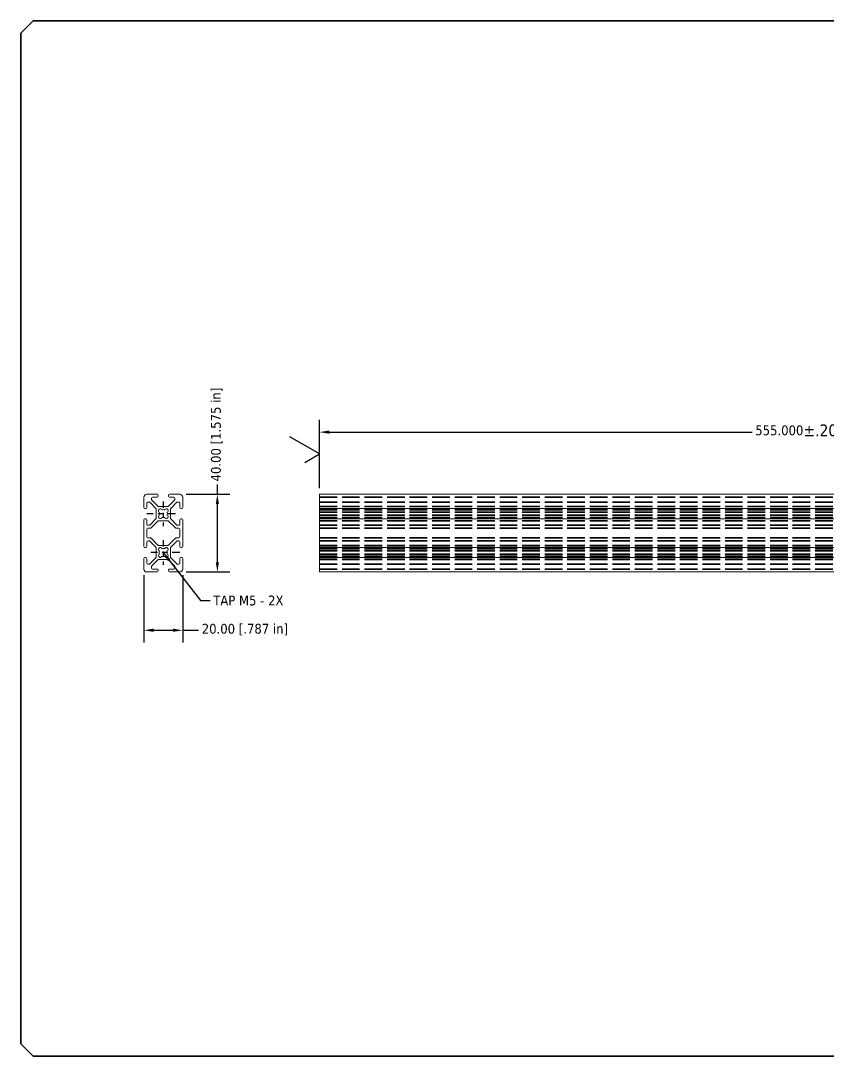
# Model space of a CAD drawing. Header units: inches. Extents: x 1 to 33.8, y 0.5 to 21.5.
# Drawn here: x 1 to 17.38, y 0.5 to 21.5 of the extents above; entities that cross this region are included whole.
import ezdxf

# ---------------------------------------------------------------- set-up
doc = ezdxf.new("R2010")
doc.units = ezdxf.units.IN
doc.header["$LTSCALE"] = 2
doc.header["$MEASUREMENT"] = 0
doc.linetypes.add('CHAIN', pattern=[0.7087, 0.4724, -0.0591, 0.1181, -0.0591])
doc.linetypes.add('DASHED', pattern=[0.2067, 0.1654, -0.0413])
doc.layers.get('0').update_dxf_attribs({"lineweight": 25})
for name, color, linetype, lineweight in [('Border (ANSI)', 7, 'Continuous', 50), ('Center Mark (ANSI)', 7, 'Continuous', 25), ('Dimension (ANSI)', 7, 'Continuous', 25), ('Symbol (ANSI)', 7, 'Continuous', 25), ('TITLE', 7, 'Continuous', 35), ('Visible (ANSI)', 7, 'Continuous', 18)]:
    doc.layers.add(name, color=color, linetype=linetype, lineweight=lineweight)
doc.layers.add('Hidden (ANSI)', color=9, linetype='DASHED', lineweight=35, true_color=0x808080)
doc.styles.add('Note Text (ANSI)', font='tahoma.ttf')
doc.dimstyles.new('Default (ANSI)$7', dxfattribs={"dimscale": 2, "dimtxt": 0.1, "dimasz": 0.098425, "dimexe": 0.125, "dimexo": 0.0625, "dimgap": 0.031496, "dimtad": 0, "dimtih": 1, "dimtoh": 1, "dimdec": 3, "dimrnd": 1e-08, "dimzin": 4, "dimdsep": 46, "dimtxsty": 'Note Text (ANSI)', "dimblk": 'CLOSED', "dimcen": 0.09, "dimdle": 0.393701, "dimclrd": 256, "dimclre": 256, "dimclrt": 256, "dimadec": 0, "dimazin": 1, "dimtfac": 1.2, "dimtofl": 0, "dimtmove": 0, "dimatfit": 3, "dimfxl": 0, "dimtolj": 1, "dimtzin": 4, "dimlwd": -1, "dimlwe": -1, "dimarcsym": 0})
doc.dimstyles.new('Default - mm [in] (ANSI)', dxfattribs={"dimscale": 2, "dimtxt": 0.1, "dimasz": 0.098425, "dimexe": 0.125, "dimexo": 0.063, "dimgap": 0.031496, "dimtad": 0, "dimtoh": 1, "dimlfac": 25.4, "dimrnd": 1e-08, "dimzin": 4, "dimdsep": 46, "dimtxsty": 'Note Text (ANSI)', "dimcen": 0.09, "dimdle": 0.393701, "dimclrd": 256, "dimclre": 256, "dimclrt": 256, "dimadec": 1, "dimazin": 1, "dimtfac": 1.2, "dimtofl": 0, "dimtmove": 0, "dimatfit": 3, "dimfxl": 0, "dimtolj": 1, "dimtzin": 4, "dimlwd": -1, "dimlwe": -1, "dimarcsym": 0})

# ---------------------------------------------------------------- blocks, each defined once
blk = doc.blocks.new('Borders B-Size')
at = {"layer": 'Border (ANSI)', "lineweight": 25}
blk.add_line((16.875, 10.625), (16.75, 10.75), dxfattribs=at)
at = {"layer": 'TITLE'}
for p, q in [((0.5, 10.625), (0.625, 10.75)), ((0.625, 10.75), (16.75, 10.75)), ((0.5, 0.375), (0.5, 10.625)), ((16.875, 10.625), (16.875, 0.375)), ((0.625, 0.25), (0.5, 0.375)), ((16.875, 0.375), (16.75, 0.25)), ((16.75, 0.25), (0.625, 0.25))]:
    blk.add_line(p, q, dxfattribs=at)
blk = doc.blocks.new('*D15')
at = {"layer": 'Defpoints', "color": 0, "transparency": 16777216}
for p in [(28.909, 13.157), (7.058, 11.897), (28.909, 11.897)]:
    blk.add_point(p, dxfattribs=at)
at = {"layer": 'Dimension (ANSI)', "transparency": 16777216}
for p, q in [((7.058, 12.023), (7.058, 13.407)), ((28.909, 12.023), (28.909, 13.407)), ((7.255, 13.157), (15.831, 13.157)), ((28.712, 13.157), (20.136, 13.157))]:
    blk.add_line(p, q, dxfattribs=at)
for points in [[(7.255, 13.19), (7.255, 13.124), (7.058, 13.157)], [(28.712, 13.19), (28.712, 13.124), (28.909, 13.157)]]:
    blk.add_solid(points, dxfattribs=at)
at = {"layer": 'Dimension (ANSI)', "transparency": 16777216, "insert": (15.894, 13.314), "char_height": 0.2, "attachment_point": 1, "style": 'Note Text (ANSI)'}
blk.add_mtext('\\A1;555.000{\\H0.24;±.200} {\\o\\l\\H0.24;[}21.850 in{\\H0.24;±.0 in}{\\o\\l\\H0.24;]}', dxfattribs=at)
blk = doc.blocks.new('*D16')
at = {"layer": 'Defpoints', "color": 0, "transparency": 16777216}
for p in [(4.226, 11.897), (4.226, 10.322), (4.987, 10.322)]:
    blk.add_point(p, dxfattribs=at)
at = {"layer": 'Dimension (ANSI)', "transparency": 16777216}
for p, q in [((4.987, 11.897), (4.987, 12.094)), ((4.352, 11.897), (5.237, 11.897)), ((4.987, 10.519), (4.987, 11.7)), ((4.352, 10.322), (5.237, 10.322))]:
    blk.add_line(p, q, dxfattribs=at)
for points in [[(4.955, 11.7), (5.02, 11.7), (4.987, 11.897)], [(4.955, 10.519), (5.02, 10.519), (4.987, 10.322)]]:
    blk.add_solid(points, dxfattribs=at)
at = {"layer": 'Dimension (ANSI)', "transparency": 16777216, "insert": (4.857, 12.157), "char_height": 0.2, "attachment_point": 1, "rotation": 90, "style": 'Note Text (ANSI)'}
blk.add_mtext('\\A1;40.00 [1.575 in]', dxfattribs=at)
blk = doc.blocks.new('*D17')
at = {"layer": 'Defpoints', "color": 0, "transparency": 16777216}
for p in [(3.497, 10.381), (4.285, 10.381), (4.285, 9.139)]:
    blk.add_point(p, dxfattribs=at)
at = {"layer": 'Dimension (ANSI)', "transparency": 16777216}
for p, q in [((3.497, 10.255), (3.497, 8.889)), ((4.285, 10.255), (4.285, 8.889)), ((3.694, 9.139), (4.088, 9.139)), ((4.285, 9.139), (4.608, 9.139))]:
    blk.add_line(p, q, dxfattribs=at)
for points in [[(3.694, 9.172), (3.694, 9.107), (3.497, 9.139)], [(4.088, 9.172), (4.088, 9.107), (4.285, 9.139)]]:
    blk.add_solid(points, dxfattribs=at)
at = {"layer": 'Dimension (ANSI)', "transparency": 16777216, "insert": (4.671, 9.27), "char_height": 0.2, "attachment_point": 1, "style": 'Note Text (ANSI)'}
blk.add_mtext('\\A1;20.00 [.787 in]', dxfattribs=at)
blk = doc.blocks.new('Surface Texture Identifier9')
at = {"layer": 'Symbol (ANSI)'}
for p, q in [((3.529, 6.358), (3.229, 6.531)), ((3.379, 6.271), (3.529, 6.358))]:
    blk.add_line(p, q, dxfattribs=at)
blk = doc.blocks.new('_Closed')
at = {"color": 0, "linetype": 'ByBlock', "lineweight": -2}
for p, q in [((-1, 0.17), (0, 0)), ((-1, 0.17), (-1, -0.17)), ((0, 0), (-1, -0.17)), ((0, 0), (-1, 0))]:
    blk.add_line(p, q, dxfattribs=at)

msp = doc.modelspace()

# ---------------------------------------------------------------- linework, layer by layer
at = {"layer": 'Center Mark (ANSI)', "linetype": 'CHAIN', "ltscale": 0.138781}
for p, q in [((3.891021, 11.753477), (3.891021, 11.253477)), ((3.891021, 10.966075), (3.891021, 10.466075))]:
    msp.add_line(p, q, dxfattribs=at)
at = {"layer": 'Center Mark (ANSI)', "linetype": 'CHAIN', "ltscale": 0.161697}
for p, q in [((4.141021, 11.503477), (3.558521, 11.503477)), ((4.223521, 10.716075), (3.641021, 10.716075))]:
    msp.add_line(p, q, dxfattribs=at)
at = {"layer": 'Hidden (ANSI)', "ltscale": 1.07868}
for p, q in [((7.058258, 11.838122), (28.908652, 11.838122)), ((7.058258, 11.7395), (28.908652, 11.7395)), ((7.058258, 11.647374), (28.908652, 11.647374)), ((7.058258, 11.60328), (28.908652, 11.60328)), ((7.058258, 11.585977), (28.908652, 11.585977)), ((7.058258, 11.579663), (28.908652, 11.579663)), ((7.058258, 11.535129), (28.908652, 11.535129)), ((7.058258, 11.471824), (28.908652, 11.471824)), ((7.058258, 11.42729), (28.908652, 11.42729)), ((7.058258, 11.420977), (28.908652, 11.420977)), ((7.058258, 11.403673), (28.908652, 11.403673)), ((7.058258, 11.359579), (28.908652, 11.359579)), ((7.058258, 11.267453), (28.908652, 11.267453)), ((7.058258, 11.208398), (28.908652, 11.208398)), ((7.058258, 11.011154), (28.908652, 11.011154)), ((7.058258, 10.952099), (28.908652, 10.952099)), ((7.058258, 10.859973), (28.908652, 10.859973)), ((7.058258, 10.815879), (28.908652, 10.815879)), ((7.058258, 10.798575), (28.908652, 10.798575)), ((7.058258, 10.792262), (28.908652, 10.792262)), ((7.058258, 10.747728), (28.908652, 10.747728)), ((7.058258, 10.684423), (28.908652, 10.684423)), ((7.058258, 10.639889), (28.908652, 10.639889)), ((7.058258, 10.633575), (28.908652, 10.633575)), ((7.058258, 10.616272), (28.908652, 10.616272)), ((7.058258, 10.572178), (28.908652, 10.572178)), ((7.058258, 10.480052), (28.908652, 10.480052)), ((7.058258, 10.38143), (28.908652, 10.38143))]:
    msp.add_line(p, q, dxfattribs=at)
at = {"layer": 'Visible (ANSI)'}
for p, q in [((3.49732, 11.62702), (3.49732, 11.838122)), ((3.556375, 11.897178), (3.767477, 11.897178)), ((3.654997, 11.818122), (3.654997, 11.789543)), ((3.660855, 11.775401), (3.783024, 11.653232)), ((3.767477, 11.838122), (3.674997, 11.838122)), ((3.787477, 11.877178), (3.787477, 11.858122)), ((3.994564, 11.858122), (3.994564, 11.877178)), ((3.999018, 11.653232), (4.121187, 11.775401)), ((4.014564, 11.897178), (4.225666, 11.897178)), ((4.107044, 11.838122), (4.014564, 11.838122)), ((4.127044, 11.789543), (4.127044, 11.818122)), ((4.284722, 11.838122), (4.284722, 11.62702)), ((7.058258, 11.838122), (7.058258, 11.897178)), ((7.058258, 11.897178), (28.908652, 11.897178)), ((7.058258, 11.838122), (7.058258, 11.62702)), ((3.536375, 11.60702), (3.51732, 11.60702)), ((3.556375, 11.7195), (3.556375, 11.62702)), ((3.604955, 11.7395), (3.576375, 11.7395)), ((3.741265, 11.611474), (3.619097, 11.733643)), ((3.747123, 11.409622), (3.747123, 11.597332)), ((3.797166, 11.647374), (3.984876, 11.647374)), ((3.807363, 11.594205), (3.800292, 11.587134)), ((3.981749, 11.587134), (3.974678, 11.594205)), ((4.034918, 11.597332), (4.034918, 11.409622)), ((4.162945, 11.733643), (4.040776, 11.611474)), ((4.205666, 11.7395), (4.177087, 11.7395)), ((4.225666, 11.62702), (4.225666, 11.7195)), ((4.264722, 11.60702), (4.245666, 11.60702)), ((7.058258, 11.60702), (7.058258, 11.62702)), ((7.058258, 11.60702), (7.058258, 11.597332)), ((7.058258, 11.60702), (28.908652, 11.60702)), ((7.058258, 11.597332), (7.058258, 11.409622)), ((3.49732, 10.839619), (3.49732, 11.379933)), ((3.51732, 11.399933), (3.536375, 11.399933)), ((3.556375, 11.379933), (3.556375, 11.287453)), ((3.619097, 11.273311), (3.741265, 11.39548)), ((3.783024, 11.353721), (3.643558, 11.214256)), ((3.984876, 11.359579), (3.797166, 11.359579)), ((3.800292, 11.419819), (3.807363, 11.412748)), ((3.974678, 11.412748), (3.981749, 11.419819)), ((4.138483, 11.214256), (3.999018, 11.353721)), ((4.040776, 11.39548), (4.162945, 11.273311)), ((4.225666, 11.287453), (4.225666, 11.379933)), ((4.245666, 11.399933), (4.264722, 11.399933)), ((4.284722, 11.379933), (4.284722, 10.839619)), ((7.058258, 11.409622), (7.058258, 11.399933)), ((7.058258, 11.379933), (7.058258, 11.399933)), ((7.058258, 11.399933), (28.908652, 11.399933)), ((7.058258, 11.379933), (7.058258, 10.839619)), ((3.556375, 11.188398), (3.556375, 11.031154)), ((3.576375, 11.267453), (3.604955, 11.267453)), ((3.629416, 11.208398), (3.576375, 11.208398)), ((4.205666, 11.208398), (4.152626, 11.208398)), ((4.177087, 11.267453), (4.205666, 11.267453)), ((4.225666, 11.031154), (4.225666, 11.188398)), ((3.556375, 10.932099), (3.556375, 10.839619)), ((3.576375, 11.011154), (3.629416, 11.011154)), ((3.604955, 10.952099), (3.576375, 10.952099)), ((3.741265, 10.824072), (3.619097, 10.946241)), ((3.643558, 11.005296), (3.783024, 10.865831)), ((3.999018, 10.865831), (4.138483, 11.005296)), ((4.162945, 10.946241), (4.040776, 10.824072)), ((4.152626, 11.011154), (4.205666, 11.011154)), ((4.205666, 10.952099), (4.177087, 10.952099)), ((4.225666, 10.839619), (4.225666, 10.932099)), ((3.536375, 10.819619), (3.51732, 10.819619)), ((3.747123, 10.62222), (3.747123, 10.80993)), ((3.797166, 10.859973), (3.984876, 10.859973)), ((3.807363, 10.806804), (3.800292, 10.799733)), ((3.981749, 10.799733), (3.974678, 10.806804)), ((4.034918, 10.80993), (4.034918, 10.62222)), ((4.264722, 10.819619), (4.245666, 10.819619)), ((7.058258, 10.819619), (7.058258, 10.839619)), ((7.058258, 10.819619), (7.058258, 10.80993)), ((7.058258, 10.819619), (28.908652, 10.819619)), ((7.058258, 10.80993), (7.058258, 10.62222)), ((3.49732, 10.38143), (3.49732, 10.592532)), ((3.51732, 10.612532), (3.536375, 10.612532)), ((3.556375, 10.592532), (3.556375, 10.500052)), ((3.619097, 10.485909), (3.741265, 10.608078)), ((3.783024, 10.56632), (3.660855, 10.444151)), ((3.984876, 10.572178), (3.797166, 10.572178)), ((3.800292, 10.632418), (3.807363, 10.625347)), ((3.974678, 10.625347), (3.981749, 10.632418)), ((4.121187, 10.444151), (3.999018, 10.56632)), ((4.040776, 10.608078), (4.162945, 10.485909)), ((4.225666, 10.500052), (4.225666, 10.592532)), ((4.245666, 10.612532), (4.264722, 10.612532)), ((4.284722, 10.592532), (4.284722, 10.38143)), ((7.058258, 10.62222), (7.058258, 10.612532)), ((7.058258, 10.592532), (7.058258, 10.612532)), ((7.058258, 10.612532), (28.908652, 10.612532)), ((7.058258, 10.592532), (7.058258, 10.38143)), ((3.767477, 10.322374), (3.556375, 10.322374)), ((3.576375, 10.480052), (3.604955, 10.480052)), ((3.654997, 10.430009), (3.654997, 10.40143)), ((3.674997, 10.38143), (3.767477, 10.38143)), ((3.787477, 10.36143), (3.787477, 10.342374)), ((3.994564, 10.342374), (3.994564, 10.36143)), ((4.014564, 10.38143), (4.107044, 10.38143)), ((4.225666, 10.322374), (4.014564, 10.322374)), ((4.127044, 10.40143), (4.127044, 10.430009)), ((4.177087, 10.480052), (4.205666, 10.480052)), ((7.058258, 10.322374), (7.058258, 10.38143)), ((7.058258, 10.322374), (28.908652, 10.322374))]:
    msp.add_line(p, q, dxfattribs=at)
for centre, radius, start, end in [((3.556375, 11.838122), 0.059055, 90, 180), ((3.674997, 11.818122), 0.02, 90, 180), ((3.674997, 11.789543), 0.02, 180, 225), ((3.767477, 11.877178), 0.02, 0, 90), ((3.767477, 11.858122), 0.02, 270, 0), ((4.014564, 11.877178), 0.02, 90, 180), ((4.014564, 11.858122), 0.02, 180, 270), ((4.107044, 11.818122), 0.02, 0, 90), ((4.107044, 11.789543), 0.02, 315, 0), ((4.225666, 11.838122), 0.059055, 0, 90), ((3.51732, 11.62702), 0.02, 180, 270), ((3.536375, 11.62702), 0.02, 270, 0), ((3.576375, 11.7195), 0.02, 90, 180), ((3.604955, 11.7195), 0.02, 45, 90), ((3.727123, 11.597332), 0.02, 0, 45), ((3.797166, 11.667374), 0.02, 225, 270), ((3.822201, 11.565225), 0.030984, 135, 256.2453695), ((3.829272, 11.572296), 0.030984, 13.7546305, 135), ((3.891021, 11.503477), 0.0825, 67.4389145, 112.5610855), ((3.952769, 11.572296), 0.030984, 45, 166.2453695), ((3.95984, 11.565225), 0.030984, 283.7546305, 45), ((3.984876, 11.667374), 0.02, 270, 315), ((4.054918, 11.597332), 0.02, 135, 180), ((4.177087, 11.7195), 0.02, 90, 135), ((4.205666, 11.7195), 0.02, 0, 90), ((4.245666, 11.62702), 0.02, 180, 270), ((4.264722, 11.62702), 0.02, 270, 0), ((3.51732, 11.379933), 0.02, 90, 180), ((3.536375, 11.379933), 0.02, 0, 90), ((3.727123, 11.409622), 0.02, 315, 0), ((3.797166, 11.339579), 0.02, 90, 135), ((3.822201, 11.441728), 0.030984, 103.7546305, 225), ((3.829272, 11.434657), 0.030984, 225, 346.2453695), ((3.891021, 11.503477), 0.0825, 157.4389145, 202.5610855), ((3.891021, 11.503477), 0.0825, 247.4389145, 292.5610855), ((3.952769, 11.434657), 0.030984, 193.7546305, 315), ((3.891021, 11.503477), 0.0825, 337.4389145, 22.5610855), ((3.95984, 11.441728), 0.030984, 315, 76.2453695), ((3.984876, 11.339579), 0.02, 45, 90), ((4.054918, 11.409622), 0.02, 180, 225), ((4.245666, 11.379933), 0.02, 90, 180), ((4.264722, 11.379933), 0.02, 0, 90), ((3.576375, 11.287453), 0.02, 180, 270), ((3.576375, 11.188398), 0.02, 90, 180), ((3.604955, 11.287453), 0.02, 270, 315), ((3.629416, 11.228398), 0.02, 270, 315), ((4.152626, 11.228398), 0.02, 225, 270), ((4.177087, 11.287453), 0.02, 225, 270), ((4.205666, 11.287453), 0.02, 270, 0), ((4.205666, 11.188398), 0.02, 0, 90), ((3.576375, 11.031154), 0.02, 180, 270), ((3.576375, 10.932099), 0.02, 90, 180), ((3.604955, 10.932099), 0.02, 45, 90), ((3.629416, 10.991154), 0.02, 45, 90), ((4.152626, 10.991154), 0.02, 90, 135), ((4.177087, 10.932099), 0.02, 90, 135), ((4.205666, 11.031154), 0.02, 270, 0), ((4.205666, 10.932099), 0.02, 0, 90), ((3.51732, 10.839619), 0.02, 180, 270), ((3.536375, 10.839619), 0.02, 270, 0), ((3.727123, 10.80993), 0.02, 0, 45), ((3.797166, 10.879973), 0.02, 225, 270), ((3.822201, 10.777824), 0.030984, 135, 256.2453695), ((3.829272, 10.784895), 0.030984, 13.7546305, 135), ((3.891021, 10.716075), 0.0825, 157.4389145, 202.5610855), ((3.891021, 10.716075), 0.0825, 67.4389145, 112.5610855), ((3.952769, 10.784895), 0.030984, 45, 166.2453695), ((3.95984, 10.777824), 0.030984, 283.7546305, 45), ((3.891021, 10.716075), 0.0825, 337.4389145, 22.5610855), ((3.984876, 10.879973), 0.02, 270, 315), ((4.054918, 10.80993), 0.02, 135, 180), ((4.245666, 10.839619), 0.02, 180, 270), ((4.264722, 10.839619), 0.02, 270, 0), ((3.51732, 10.592532), 0.02, 90, 180), ((3.536375, 10.592532), 0.02, 0, 90), ((3.576375, 10.500052), 0.02, 180, 270), ((3.727123, 10.62222), 0.02, 315, 0), ((3.797166, 10.552178), 0.02, 90, 135), ((3.822201, 10.654327), 0.030984, 103.7546305, 225), ((3.829272, 10.647256), 0.030984, 225, 346.2453695), ((3.891021, 10.716075), 0.0825, 247.4389145, 292.5610855), ((3.952769, 10.647256), 0.030984, 193.7546305, 315), ((3.95984, 10.654327), 0.030984, 315, 76.2453695), ((3.984876, 10.552178), 0.02, 45, 90), ((4.054918, 10.62222), 0.02, 180, 225), ((4.205666, 10.500052), 0.02, 270, 0), ((4.245666, 10.592532), 0.02, 90, 180), ((4.264722, 10.592532), 0.02, 0, 90), ((3.556375, 10.38143), 0.059055, 180, 270), ((3.604955, 10.500052), 0.02, 270, 315), ((3.674997, 10.430009), 0.02, 135, 180), ((3.674997, 10.40143), 0.02, 180, 270), ((3.767477, 10.36143), 0.02, 0, 90), ((3.767477, 10.342374), 0.02, 270, 0), ((4.014564, 10.36143), 0.02, 90, 180), ((4.014564, 10.342374), 0.02, 180, 270), ((4.107044, 10.40143), 0.02, 270, 0), ((4.107044, 10.430009), 0.02, 0, 45), ((4.177087, 10.500052), 0.02, 225, 270), ((4.225666, 10.38143), 0.059055, 270, 0)]:
    msp.add_arc(centre, radius, start, end, dxfattribs=at)

# ---------------------------------------------------------------- block references
at = {"xscale": 2, "yscale": 2, "zscale": 2}
msp.add_blockref('Borders B-Size', (0, 0), dxfattribs=at)
at = {"layer": 'Symbol (ANSI)', "xscale": 2, "yscale": 2, "zscale": 2}
msp.add_blockref('Surface Texture Identifier9', (0, 0), dxfattribs=at)

# ---------------------------------------------------------------- texts
at = {"layer": 'Symbol (ANSI)', "insert": (4.903589, 9.842986), "char_height": 0.20000001, "width": 1.5066451, "attachment_point": 1, "style": 'Note Text (ANSI)'}
msp.add_mtext('\\fTahoma|b0|i0;TAP M5 - 2X', dxfattribs=at)

# ---------------------------------------------------------------- dimensions: what is measured, and where the dimension line sits
at = {"layer": 'Dimension (ANSI)'}
for base, p1, p2, angle, override, picture, middle in [((4.987486, 10.322374), (4.225666, 11.897178), (4.225666, 10.322374), 270, {"dimgap": 0.031496, "dimtoh": 0, "dimdec": 2, "dimlfac": 25.4, "dimtol": 0, "dimlim": 0, "dimtp": 0, "dimtm": 0, "dimtdec": 2, "dimatfit": 2}, '*D16', (4.987486, 13.12653)), ((28.908652, 13.15702), (7.058258, 11.897178), (28.908652, 11.897178), 180, {"dimgap": 0.031496, "dimtoh": 0, "dimdec": 3, "dimlfac": 25.4, "dimtol": 1, "dimlim": 0, "dimtp": 0.2, "dimtm": 0.2, "dimtdec": 3, "dimatfit": 1}, '*D15', (17.983455, 13.15702)), ((4.284722, 9.139358), (3.49732, 10.38143), (4.284722, 10.38143), 180, {"dimgap": 0.031496, "dimtoh": 0, "dimdec": 2, "dimlfac": 25.4, "dimtol": 0, "dimlim": 0, "dimtp": 0, "dimtm": 0, "dimtdec": 2, "dimatfit": 2}, '*D17', (5.561118, 9.139358))]:
    dim = msp.add_linear_dim(base=base, p1=p1, p2=p2, angle=angle, dimstyle='Default - mm [in] (ANSI)', override=override, dxfattribs=at)
    dim.commit()
    dim.dimension.update_dxf_attribs({"geometry": picture, "text_midpoint": middle, "dimtype": 160})

# ---------------------------------------------------------------- leaders
at = {"layer": 'Symbol (ANSI)', "annotation_type": 0, "has_hookline": 1, "hookline_direction": 0, "text_width": 1.505977}
msp.add_leader([(3.891021, 10.716075), (4.643747, 9.742986), (4.840597, 9.742986)], dimstyle='Default (ANSI)$7', override={"dimtad": 0}, dxfattribs=at)

doc.saveas('drawing.dxf')
